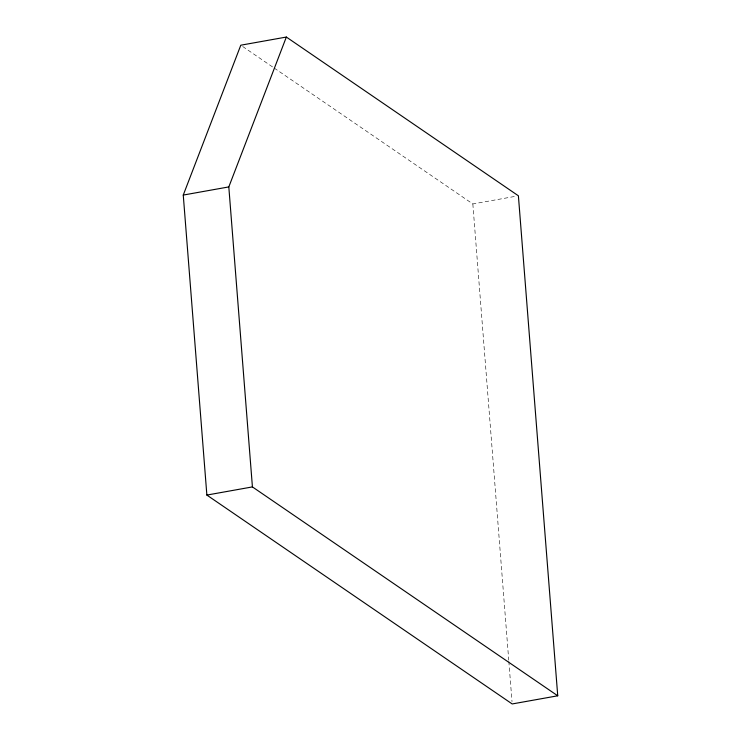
<?xml version="1.0" encoding="UTF-8"?>
<svg xmlns="http://www.w3.org/2000/svg" width="741" height="741" viewBox="0 0 741 741"><rect width="100%" height="100%" fill="white"/><g stroke="black" fill="none" stroke-linecap="round" stroke-linejoin="round"><path stroke-width="0.56" stroke-dasharray="3.71 2.78" d="M274.216 68.07L472.841 203.951L516.116 196.208M242.705 46.507L273.262 67.412M472.841 203.951L508.743 660.175M508.835 661.324L512.012 701.644"/><path stroke-width="1.11" d="M183.259 195.068L240.797 45.201L286.35 37.05L518.394 195.8L557.741 695.799L512.188 703.95L206.869 495.071L183.259 195.068L228.812 186.917L286.35 37.05M206.869 495.071L252.422 486.911L557.741 695.799M228.812 186.917L252.422 486.911"/></g></svg>
